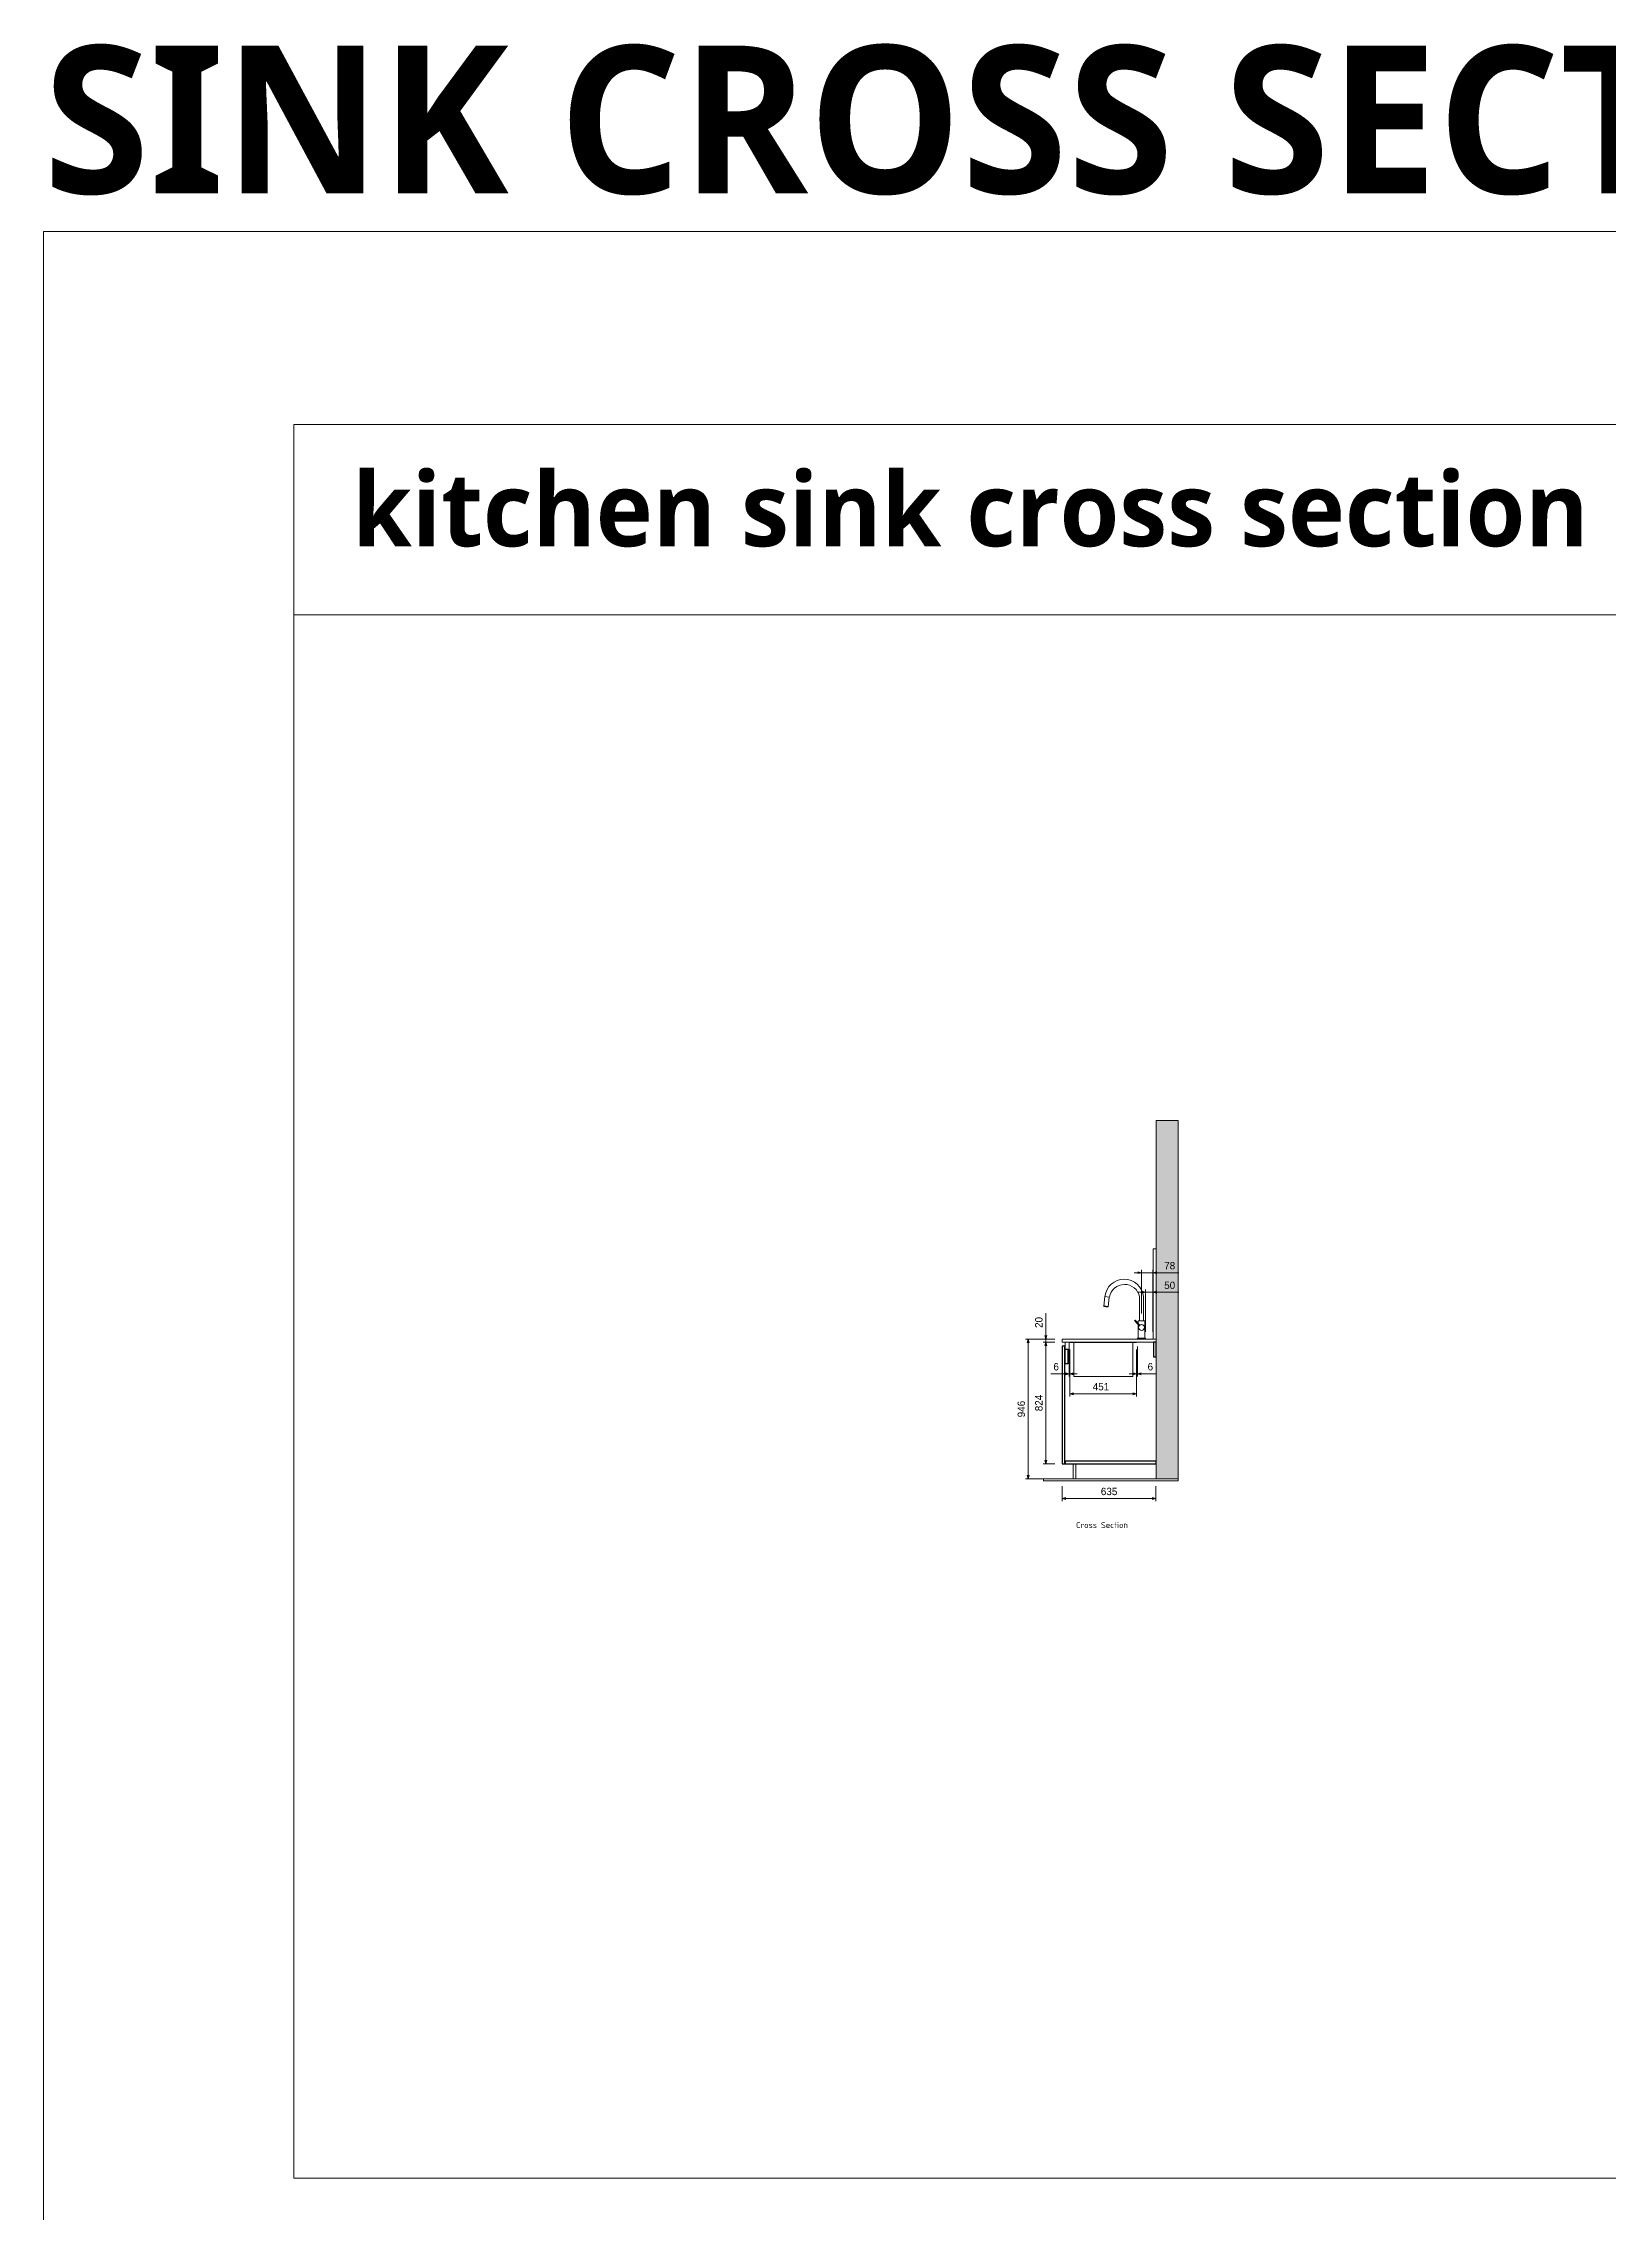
# Model space of a CAD drawing. Header units: millimetres. Extents: x 317748 to 451058, y -7309 to 88509.
# Drawn here: x 334451 to 345043, y 73828 to 88509 of the extents above; entities that cross this region are included whole.
import ezdxf

# ---------------------------------------------------------------- set-up
doc = ezdxf.new("R2010")
doc.units = ezdxf.units.MM
doc.header["$LTSCALE"] = 2
doc.header["$MEASUREMENT"] = 0
doc.header["$PDMODE"] = 3
doc.layers.get('0').update_dxf_attribs({"lineweight": 30})
doc.layers.get('Defpoints').update_dxf_attribs({"color": 255, "lineweight": 0})
for name, color, linetype, lineweight in [('1', 10, 'Continuous', 18), ('3', 3, 'Continuous', 18), ('4', 6, 'Continuous', 18), ('Appliances', 4, 'Continuous', 13), ('Cabinets', 7, 'Continuous', 25), ('Dims', 4, 'Continuous', 20), ('Hatch_grey', 253, 'Continuous', 5), ('Line_Thin', 8, 'Continuous', 18)]:
    doc.layers.add(name, color=color, linetype=linetype, lineweight=lineweight)
doc.styles.add('AGS', font='ags.shx')
doc.styles.add('style1', font='simplex.shx')
doc.dimstyles.new('mm LG 30', dxfattribs={"dimtxt": 50, "dimasz": 25, "dimexe": 19, "dimexo": 50, "dimgap": 22, "dimtad": 1, "dimdec": 0, "dimdsep": 46, "dimtxsty": 'AGS', "dimblk": 'OPEN30', "dimcen": 2, "dimclrd": 256, "dimclre": 256, "dimclrt": 256, "dimadec": 0, "dimazin": 0, "dimtm": 1e-09, "dimtfac": 1, "dimtdec": 0, "dimtmove": 0, "dimatfit": 3, "dimldrblk": 'OPEN30', "dimfxl": 1, "dimtolj": 1, "dimlwd": -1, "dimlwe": -1, "dimarcsym": 0})

# ---------------------------------------------------------------- blocks, each defined once
blk = doc.blocks.new('_Open30')
at = {"color": 0, "linetype": 'ByBlock', "lineweight": -2}
for p, q in [((-1, 0.27), (0, 0)), ((0, 0), (-1, -0.27)), ((0, 0), (-1, 0))]:
    blk.add_line(p, q, dxfattribs=at)
blk = doc.blocks.new('*D3')
at = {"layer": 'Defpoints', "color": 0, "ltscale": 2, "transparency": 16777216}
for p in [(341345, 78793), (341980, 78793), (341980, 78661)]:
    blk.add_point(p, dxfattribs=at)
at = {"layer": 'Dims', "ltscale": 2, "transparency": 16777216}
for p, q in [((341345, 78743), (341345, 78642)), ((341980, 78743), (341980, 78642)), ((341370, 78661), (341955, 78661))]:
    blk.add_line(p, q, dxfattribs=at)
at = {"layer": 'Dims', "ltscale": 2, "transparency": 16777216, "xscale": 25, "yscale": 25, "zscale": 25, "rotation": 180}
blk.add_blockref('_Open30', (341345, 78661), dxfattribs=at)
at = {"layer": 'Dims', "ltscale": 2, "transparency": 16777216, "xscale": 25, "yscale": 25, "zscale": 25}
blk.add_blockref('_Open30', (341980, 78661), dxfattribs=at)
at = {"layer": 'Dims', "ltscale": 2, "transparency": 16777216, "insert": (341663, 78708), "char_height": 50, "attachment_point": 5, "style": 'AGS'}
blk.add_mtext('\\A1;635', dxfattribs=at)
blk = doc.blocks.new('*D4')
at = {"layer": 'Defpoints', "color": 0, "ltscale": 2, "transparency": 16777216}
for p in [(341235, 79739), (341345, 79739), (341345, 79719)]:
    blk.add_point(p, dxfattribs=at)
at = {"layer": 'Dims', "ltscale": 2, "transparency": 16777216}
for p, q in [((341235, 79764), (341235, 79914)), ((341295, 79739), (341216, 79739)), ((341295, 79719), (341216, 79719)), ((341235, 79719), (341235, 79739)), ((341235, 79694), (341235, 79669))]:
    blk.add_line(p, q, dxfattribs=at)
at = {"layer": 'Dims', "ltscale": 2, "transparency": 16777216, "xscale": 25, "yscale": 25, "zscale": 25}
for p, rotation in [((341235, 79739), 270), ((341235, 79719), 90)]:
    blk.add_blockref('_Open30', p, dxfattribs=dict(at, rotation=rotation))
at = {"layer": 'Dims', "ltscale": 2, "transparency": 16777216, "insert": (341188, 79852), "char_height": 50, "attachment_point": 5, "rotation": 90, "style": 'AGS'}
blk.add_mtext('\\A1;20', dxfattribs=at)
blk = doc.blocks.new('*D5')
at = {"layer": 'Defpoints', "color": 0, "ltscale": 2, "transparency": 16777216}
for p in [(341235, 79719), (341345, 79719), (341345, 78895)]:
    blk.add_point(p, dxfattribs=at)
at = {"layer": 'Dims', "ltscale": 2, "transparency": 16777216}
for p, q in [((341295, 79719), (341216, 79719)), ((341235, 78920), (341235, 79694)), ((341295, 78895), (341216, 78895))]:
    blk.add_line(p, q, dxfattribs=at)
at = {"layer": 'Dims', "ltscale": 2, "transparency": 16777216, "xscale": 25, "yscale": 25, "zscale": 25}
for p, rotation in [((341235, 79719), 90), ((341235, 78895), 270)]:
    blk.add_blockref('_Open30', p, dxfattribs=dict(at, rotation=rotation))
at = {"layer": 'Dims', "ltscale": 2, "transparency": 16777216, "insert": (341188, 79307), "char_height": 50, "attachment_point": 5, "rotation": 90, "style": 'AGS'}
blk.add_mtext('\\A1;824', dxfattribs=at)
blk = doc.blocks.new('*D6')
at = {"layer": 'Defpoints', "color": 0, "ltscale": 2, "transparency": 16777216}
for p in [(341116, 79739), (341345, 79739), (341345, 78793)]:
    blk.add_point(p, dxfattribs=at)
at = {"layer": 'Dims', "ltscale": 2, "transparency": 16777216}
for p, q in [((341295, 79739), (341097, 79739)), ((341116, 78818), (341116, 79714)), ((341295, 78793), (341097, 78793))]:
    blk.add_line(p, q, dxfattribs=at)
at = {"layer": 'Dims', "ltscale": 2, "transparency": 16777216, "xscale": 25, "yscale": 25, "zscale": 25}
for p, rotation in [((341116, 79739), 90), ((341116, 78793), 270)]:
    blk.add_blockref('_Open30', p, dxfattribs=dict(at, rotation=rotation))
at = {"layer": 'Dims', "ltscale": 2, "transparency": 16777216, "insert": (341069, 79266), "char_height": 50, "attachment_point": 5, "rotation": 90, "style": 'AGS'}
blk.add_mtext('\\A1;946', dxfattribs=at)
blk = doc.blocks.new('*D8')
at = {"layer": '1', "ltscale": 2, "transparency": 16777216}
for p, q in [((341392, 79669), (341392, 79486)), ((341398, 79669), (341398, 79486)), ((341367, 79505), (341268, 79505)), ((341398, 79505), (341392, 79505)), ((341423, 79505), (341448, 79505))]:
    blk.add_line(p, q, dxfattribs=at)
at = {"layer": 'Defpoints', "color": 0, "ltscale": 2, "transparency": 16777216}
for p in [(341392, 79719), (341398, 79719), (341392, 79505)]:
    blk.add_point(p, dxfattribs=at)
at = {"layer": '1', "ltscale": 2, "transparency": 16777216, "xscale": 25, "yscale": 25, "zscale": 25}
blk.add_blockref('_Open30', (341392, 79505), dxfattribs=at)
at = {"layer": '1', "ltscale": 2, "transparency": 16777216, "xscale": 25, "yscale": 25, "zscale": 25, "rotation": 180}
blk.add_blockref('_Open30', (341398, 79505), dxfattribs=at)
at = {"layer": '1', "ltscale": 2, "transparency": 16777216, "insert": (341305, 79552), "char_height": 50, "attachment_point": 5, "style": 'AGS'}
blk.add_mtext('\\A1;6', dxfattribs=at)
blk = doc.blocks.new('*D9')
at = {"layer": '1', "ltscale": 2, "transparency": 16777216}
for p, q in [((341849, 79669), (341849, 79486)), ((341855, 79689), (341855, 79486)), ((341824, 79505), (341799, 79505)), ((341849, 79505), (341855, 79505)), ((341880, 79505), (341980, 79505))]:
    blk.add_line(p, q, dxfattribs=at)
at = {"layer": 'Defpoints', "color": 0, "ltscale": 2, "transparency": 16777216}
for p in [(341849, 79719), (341855, 79739), (341855, 79505)]:
    blk.add_point(p, dxfattribs=at)
at = {"layer": '1', "ltscale": 2, "transparency": 16777216, "xscale": 25, "yscale": 25, "zscale": 25}
blk.add_blockref('_Open30', (341849, 79505), dxfattribs=at)
at = {"layer": '1', "ltscale": 2, "transparency": 16777216, "xscale": 25, "yscale": 25, "zscale": 25, "rotation": 180}
blk.add_blockref('_Open30', (341855, 79505), dxfattribs=at)
at = {"layer": '1', "ltscale": 2, "transparency": 16777216, "insert": (341942, 79552), "char_height": 50, "attachment_point": 5, "style": 'AGS'}
blk.add_mtext('\\A1;6', dxfattribs=at)
blk = doc.blocks.new('*D10')
at = {"layer": '1', "ltscale": 2, "transparency": 16777216}
for p, q in [((341857, 80189), (341832, 80189)), ((341882, 79913), (341882, 80208)), ((341882, 80189), (341960, 80189)), ((341960, 79913), (341960, 80208)), ((341985, 80189), (342135, 80189))]:
    blk.add_line(p, q, dxfattribs=at)
at = {"layer": 'Defpoints', "color": 0, "ltscale": 2, "transparency": 16777216}
for p in [(341960, 80189), (341882, 79863), (341960, 79863)]:
    blk.add_point(p, dxfattribs=at)
at = {"layer": '1', "ltscale": 2, "transparency": 16777216, "xscale": 25, "yscale": 25, "zscale": 25}
blk.add_blockref('_Open30', (341882, 80189), dxfattribs=at)
at = {"layer": '1', "ltscale": 2, "transparency": 16777216, "xscale": 25, "yscale": 25, "zscale": 25, "rotation": 180}
blk.add_blockref('_Open30', (341960, 80189), dxfattribs=at)
at = {"layer": '1', "ltscale": 2, "transparency": 16777216, "insert": (342073, 80236), "char_height": 50, "attachment_point": 5, "style": 'AGS'}
blk.add_mtext('\\A1;78', dxfattribs=at)
blk = doc.blocks.new('*D11')
at = {"layer": '1', "ltscale": 2, "transparency": 16777216}
for p, q in [((341885, 80056), (341860, 80056)), ((341910, 79789), (341910, 80075)), ((341910, 80056), (341960, 80056)), ((341960, 79789), (341960, 80075)), ((341985, 80056), (342135, 80056))]:
    blk.add_line(p, q, dxfattribs=at)
at = {"layer": 'Defpoints', "color": 0, "ltscale": 2, "transparency": 16777216}
for p in [(341960, 80056), (341910, 79739), (341960, 79739)]:
    blk.add_point(p, dxfattribs=at)
at = {"layer": '1', "ltscale": 2, "transparency": 16777216, "xscale": 25, "yscale": 25, "zscale": 25}
blk.add_blockref('_Open30', (341910, 80056), dxfattribs=at)
at = {"layer": '1', "ltscale": 2, "transparency": 16777216, "xscale": 25, "yscale": 25, "zscale": 25, "rotation": 180}
blk.add_blockref('_Open30', (341960, 80056), dxfattribs=at)
at = {"layer": '1', "ltscale": 2, "transparency": 16777216, "insert": (342073, 80103), "char_height": 50, "attachment_point": 5, "style": 'AGS'}
blk.add_mtext('\\A1;50', dxfattribs=at)
blk = doc.blocks.new('*D7')
at = {"layer": 'Defpoints', "color": 0, "ltscale": 2, "transparency": 16777216}
for p in [(341849, 79719), (341398, 79716), (341849, 79370)]:
    blk.add_point(p, dxfattribs=at)
at = {"layer": 'Dims', "ltscale": 2, "transparency": 16777216}
for p, q in [((341398, 79666), (341398, 79351)), ((341849, 79669), (341849, 79351)), ((341423, 79370), (341824, 79370))]:
    blk.add_line(p, q, dxfattribs=at)
at = {"layer": 'Dims', "ltscale": 2, "transparency": 16777216, "xscale": 25, "yscale": 25, "zscale": 25, "rotation": 180}
blk.add_blockref('_Open30', (341398, 79370), dxfattribs=at)
at = {"layer": 'Dims', "ltscale": 2, "transparency": 16777216, "xscale": 25, "yscale": 25, "zscale": 25}
blk.add_blockref('_Open30', (341849, 79370), dxfattribs=at)
at = {"layer": 'Dims', "ltscale": 2, "transparency": 16777216, "insert": (341608, 79417), "char_height": 50, "attachment_point": 5, "style": 'AGS'}
blk.add_mtext('\\A1;451', dxfattribs=at)

msp = doc.modelspace()

# ---------------------------------------------------------------- hatches: boundary and pattern name
at = {"layer": 'Hatch_grey', "ltscale": 25.4}
h = msp.add_hatch(color=256, dxfattribs=at)
h.dxf.hatch_style = 1
h.paths.add_polyline_path([(342130.5, 78793.2), (342130.5, 81218.2), (341980.5, 81218.2), (341980.5, 78793.2)])

# ---------------------------------------------------------------- linework, layer by layer
at = {"layer": '1', "ltscale": 2}
msp.add_lwpolyline([(341366.5, 79719.2), (341392.5, 79719.2), (341392.5, 79672.2), (341366.5, 79672.2)], close=True, dxfattribs=at)
at = {"layer": '3', "ltscale": 2}
msp.add_lwpolyline([(334451.2, 87235.5), (352902.2, 87235.5), (352902.2, 72773.9), (334451.2, 72773.9)], close=True, dxfattribs=at)
at = {"layer": '4'}
for points in [[(347101.7, 84640.6), (336146.2, 84640.6), (336146.2, 85929.6), (347101.7, 85929.6)], [(336146.2, 84640.6), (347101.7, 84640.6), (347101.7, 74061.1), (336146.2, 74061.1)]]:
    msp.add_lwpolyline(points, close=True, dxfattribs=at)
at = {"layer": 'Appliances', "ltscale": 2}
for points in [[(341398.5, 79719.2), (341849.5, 79719.2), (341849.5, 79716.2), (341398.5, 79716.2)], [(341424, 79716.2), (341824, 79716.2), (341824, 79487.2), (341424, 79487.2)]]:
    msp.add_lwpolyline(points, close=True, dxfattribs=at)
at = {"layer": 'Cabinets'}
for points in [[(341962.5, 79619.2), (341980.5, 79619.2), (341980.5, 79719.2), (341962.5, 79719.2)], [(341345.5, 78895.2), (341363.5, 78895.2), (341363.5, 79691.2), (341345.5, 79691.2)], [(341980.5, 78895.2), (341980.5, 78913.2), (341366.5, 78913.2), (341366.5, 78895.2)]]:
    msp.add_lwpolyline(points, close=True, dxfattribs=at)
at = {"layer": 'Cabinets', "ltscale": 2}
msp.add_lwpolyline([(341366.5, 79672.2), (341384.5, 79672.2), (341384.5, 79572.2), (341366.5, 79572.2)], close=True, dxfattribs=at)
at = {"layer": 'Dims'}
msp.add_lwpolyline([(341980.5, 80349.2), (341960.5, 80349.2), (341960.5, 79739.2), (341980.5, 79739.2)], close=True, dxfattribs=at)
at = {"layer": 'Dims', "ltscale": 2}
for points in [[(341626.6, 79962.1), (341634.9, 80028), (341664.6, 80024.3), (341656.3, 79958.3)], [(341869.7, 80026.7), (341869.7, 79862.5), (341895.2, 79862.5), (341895.2, 80026.7)], [(341866.1, 79830), (341834.3, 79864.4), (341838.4, 79868.2), (341870, 79834.1)], [(341860, 79836.6), (341860, 79746.2), (341905, 79746.2), (341905, 79862.5), (341860, 79862.5), (341860, 79844.9)]]:
    msp.add_lwpolyline(points, dxfattribs=at)
for points in [[(341980.5, 79719.2), (341345.5, 79719.2), (341345.5, 79739.2), (341980.5, 79739.2)], [(341855, 79744.2), (341910, 79744.2), (341910, 79746.2), (341855, 79746.2)], [(341855, 79742.2), (341910, 79742.2), (341910, 79744.2), (341855, 79744.2)], [(341855, 79739.2), (341910, 79739.2), (341910, 79742.2), (341855, 79742.2)]]:
    msp.add_lwpolyline(points, close=True, dxfattribs=at)
msp.add_circle((341882.5, 79818.5), 19.9, dxfattribs=at)
for centre, radius, start, end in [((341765, 80013.7), 130.9, 5.68694, 173.71744), ((341767.4, 80004.6), 104.6, 12.15364, 169.18427)]:
    msp.add_arc(centre, radius, start, end, dxfattribs=at)
msp.add_ellipse((341641.5, 79960.2), major_axis=(14.9, -1.9), ratio=0.188531, dxfattribs=at)
at = {"layer": 'Hatch_grey'}
msp.add_lwpolyline([(342130.5, 81218.2), (341980.5, 81218.2), (341980.5, 78793.2), (342130.5, 78793.2), (342130.5, 78793.2)], dxfattribs=at)
at = {"layer": 'Hatch_grey', "ltscale": 2}
msp.add_lwpolyline([(342130.5, 78793.2), (342130.5, 81218.2), (341980.5, 81218.2), (341980.5, 78793.2)], close=True, dxfattribs=at)
at = {"layer": 'Hatch_grey'}
msp.add_lwpolyline([(341219.4, 78780.2), (342130.5, 78780.2), (342130.5, 78793.2), (341219.4, 78793.2)], close=True, dxfattribs=at)
at = {"layer": 'Line_Thin', "ltscale": 2}
msp.add_lwpolyline([(341439, 78895.2), (341421, 78895.2), (341421, 78793.2), (341439, 78793.2)], close=True, dxfattribs=at)

# ---------------------------------------------------------------- texts
at = {"layer": '4', "color": 1, "attachment_point": 1, "style": 'style1'}
for s, width, insert, char_height in [('{\\fSegoe UI Semibold|b0|i0|c0|p34;\\C3;SINK CROSS SECTION}', 17764.943, (334451.2, 88493.2), 1000), ('{\\fSegoe UI Semibold|b0|i0|c0|p34;\\C3;kitchen sink cross section}', 12685.365, (336539.8, 85605.7), 500.54)]:
    msp.add_mtext_dynamic_manual_height_columns(s, width=width, gutter_width=25.4, heights=[0], dxfattribs=dict(at, insert=insert, char_height=char_height))
at = {"layer": 'Dims', "ltscale": 0.2, "insert": (341439.5, 78501), "char_height": 40, "attachment_point": 1, "style": 'style1'}
msp.add_mtext_dynamic_manual_height_columns('Cross Section', width=410.843, gutter_width=25, heights=[0], dxfattribs=at)

# ---------------------------------------------------------------- dimensions: what is measured, and where the dimension line sits
at = {"layer": '1', "ltscale": 2}
for base, p1, p2, picture, middle in [((341960.5, 80188.9), (341882.5, 79862.5), (341960.5, 79862.5), '*D10', (342072.9, 80235.9)), ((341960.4521, 80056.1699), (341909.9529, 79739.202), (341960.4521, 79739.202), '*D11', (342072.9283, 80103.1699)), ((341392.5, 79505), (341398.5, 79719.2), (341392.5, 79719.2), '*D8', (341305, 79552)), ((341854.9528776, 79505.1106968), (341849.4528776, 79719.2020064), (341854.9528776, 79739.2020064), '*D9', (341942.4290681, 79552.1106968))]:
    dim = msp.add_linear_dim(base=base, p1=p1, p2=p2, dimstyle='mm LG 30', override={"dimpost": '\\X'}, dxfattribs=at)
    dim.commit()
    dim.dimension.update_dxf_attribs({"geometry": picture, "text_midpoint": middle})
at = {"layer": 'Dims', "ltscale": 2}
for base, p1, p2, override, picture, middle in [((341234.6, 79739.2), (341345.5, 79719.2), (341345.5, 79739.2), {"dimpost": '\\X'}, '*D4', (341187.6, 79851.7)), ((341116, 79739.2), (341345.5, 78793.2), (341345.5, 79739.2), {"dimpost": '\\X'}, '*D6', (341069, 79266.2)), ((341234.6, 79719.2), (341345.5, 78895.2), (341345.5, 79719.2), {"dimpost": '\\X', "dimclrt": 256}, '*D5', (341187.6, 79307.2))]:
    dim = msp.add_linear_dim(base=base, p1=p1, p2=p2, angle=90, dimstyle='mm LG 30', override=override, dxfattribs=at)
    dim.commit()
    dim.dimension.update_dxf_attribs({"geometry": picture, "text_midpoint": middle})
dim = msp.add_linear_dim(base=(341849.5, 79369.8), p1=(341398.5, 79716.2), p2=(341849.5, 79719.2), dimstyle='mm LG 30', override={"dimpost": '\\X'}, dxfattribs=at)
dim.commit()
dim.dimension.update_dxf_attribs({"geometry": '*D7', "text_midpoint": (341608, 79369.8), "dimtype": 160})
dim = msp.add_linear_dim(base=(341980.5, 78660.5), p1=(341345.5, 78793.2), p2=(341980.5, 78793.2), dimstyle='mm LG 30', override={"dimpost": '\\X', "dimtmove": 1}, dxfattribs=at)
dim.commit()
dim.dimension.update_dxf_attribs({"geometry": '*D3', "text_midpoint": (341663, 78707.5)})

doc.saveas('drawing.dxf')
